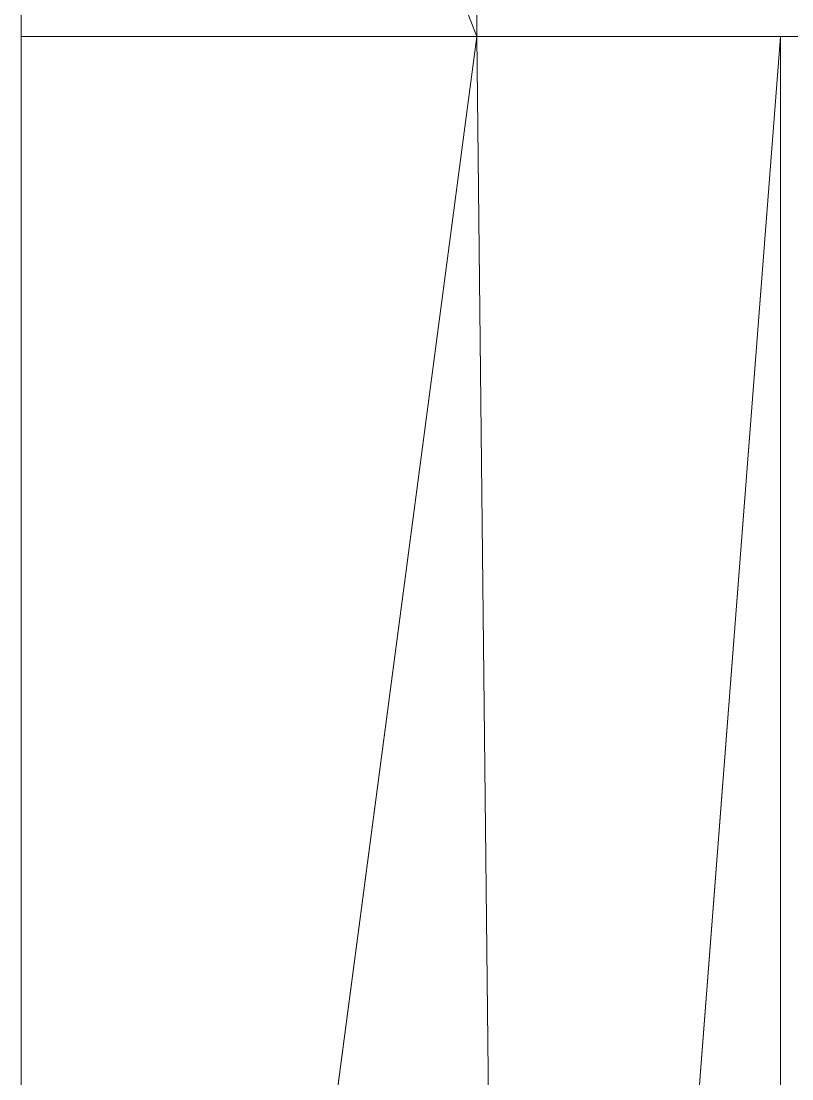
# Model space of a CAD drawing. Header units: millimetres. Extents: x -5300 to 98858, y -5196 to 93886.
# Drawn here: x -5300 to -225, y 36632 to 43600 of the extents above; entities that cross this region are included whole.
import ezdxf

# ---------------------------------------------------------------- set-up
doc = ezdxf.new("R2010")
doc.units = ezdxf.units.MM
doc.layers.add('Генплан', color=7, linetype='Continuous', lineweight=9)
doc.layers.add('Стены', color=7, linetype='Continuous', lineweight=18, true_color=0x7f7f7f)

# ---------------------------------------------------------------- blocks, each defined once
blk = doc.blocks.new('СТН-01 - СТН-01-240558-Подвал')
at = {"layer": 'Стены', "color": 254, "true_color": 0xd4d4d4}
for p, q in [((-300, 43500), (-300, 13800)), ((-300, 43500), (-300, 15600)), ((-300, 43500), (-300, 43500)), ((-300, 13800), (-300, 43500)), ((-300, 43500), (-150, 43500)), ((-150, 43500), (-300, 43500)), ((-300, 43500), (-300, 43500)), ((-150, 43500), (-300, 43500))]:
    blk.add_line(p, q, dxfattribs=at)
blk = doc.blocks.new('СТН-01 - СТН-01-240562-Подвал')
blk.add_blockref('СТН-01 - СТН-01-240558-Подвал', (0, 0))
blk = doc.blocks.new('СТН-01 215675 - СТН-01 2-248776-Подвал')
at = {"layer": 'Стены', "color": 254, "true_color": 0xd4d4d4}
blk.add_line((0, 43700), (-2100, 43700), dxfattribs=at)
blk = doc.blocks.new('СТН-01 215675 - СТН-01 215675-248773-Подвал')
at = {"layer": 'Стены', "color": 254, "true_color": 0xd4d4d4}
for p, q in [((-2300, 43700), (-2300, 43700)), ((-2300, 43700), (-150, 43700)), ((-2300, 43500), (-2300, 43700)), ((-150, 43700), (-150, 43700)), ((-150, 43700), (0, 43700)), ((-150, 43500), (-150, 43700)), ((-150, 43500), (-150, 43700)), ((0, 43700), (0, 43700)), ((0, 43500), (0, 43700)), ((-150, 43500), (-2300, 43500)), ((-2300, 43500), (-2300, 43500)), ((0, 43500), (-150, 43500)), ((-150, 43500), (-150, 43500)), ((0, 43500), (0, 43500))]:
    blk.add_line(p, q, dxfattribs=at)
blk.add_blockref('СТН-01 215675 - СТН-01 2-248776-Подвал', (0, 0))
blk = doc.blocks.new('Местность - Местность-379060-Подвал')
at = {"layer": 'Генплан', "color": 253, "true_color": 0xaaaaaa}
for p, q in [((-5300, 43500), (-5300, 51300)), ((-5300, 43500), (-5300, 51300)), ((-5300, 51300), (-5300, 43500)), ((-2300, 43500), (-5300, 51300)), ((-5300, 51300), (-5300, 43500)), ((-5300, 51300), (-2300, 43500)), ((-2300, 51300), (-2300, 43500)), ((-2300, 51300), (-2300, 43500)), ((-2300, 43500), (-2300, 51300)), ((-2300, 43500), (-2300, 51300)), ((-2300, 43500), (-5300, 20800)), ((-5300, 20800), (-5300, 43500)), ((-5300, 20800), (-2300, 43500)), ((-2300, 43500), (-5300, 43500)), ((-5300, 43500), (-5300, 20800)), ((-5300, 20800), (-5300, 43500)), ((-5300, 43500), (-5300, 43500)), ((-5300, 43500), (-5300, 20800)), ((-5300, 43500), (-5300, 43500)), ((-5300, 43500), (-2300, 43500)), ((-2050, 20800), (-2300, 43500)), ((-2300, 43500), (-300, 43500)), ((-300, 43500), (-2300, 43500)), ((-2300, 43500), (-2050, 20800)), ((-2300, 43500), (-2300, 43500)), ((-2300, 43500), (-300, 43500)), ((-300, 43500), (-2300, 43500)), ((-2300, 43500), (-2300, 43500)), ((-2050, 20800), (-300, 43500)), ((-300, 43500), (-2050, 20800)), ((-300, 43500), (-300, 20800)), ((-300, 43500), (-300, 43500)), ((-300, 43500), (-300, 20800)), ((-300, 20800), (-300, 43500)), ((-300, 43500), (-300, 43500)), ((-300, 20800), (-300, 43500))]:
    blk.add_line(p, q, dxfattribs=at)
blk = doc.blocks.new('Местность - Местность-379064-Подвал')
blk.add_blockref('Местность - Местность-379060-Подвал', (0, 0))

msp = doc.modelspace()

# ---------------------------------------------------------------- block references
at = {"layer": 'Генплан', "color": 253, "true_color": 0xaaaaaa}
msp.add_blockref('Местность - Местность-379064-Подвал', (0, 0), dxfattribs=at)
at = {"layer": 'Стены', "color": 254, "true_color": 0xd4d4d4}
for name in ['СТН-01 - СТН-01-240562-Подвал', 'СТН-01 215675 - СТН-01 215675-248773-Подвал']:
    msp.add_blockref(name, (0, 0), dxfattribs=at)

doc.saveas('drawing.dxf')
